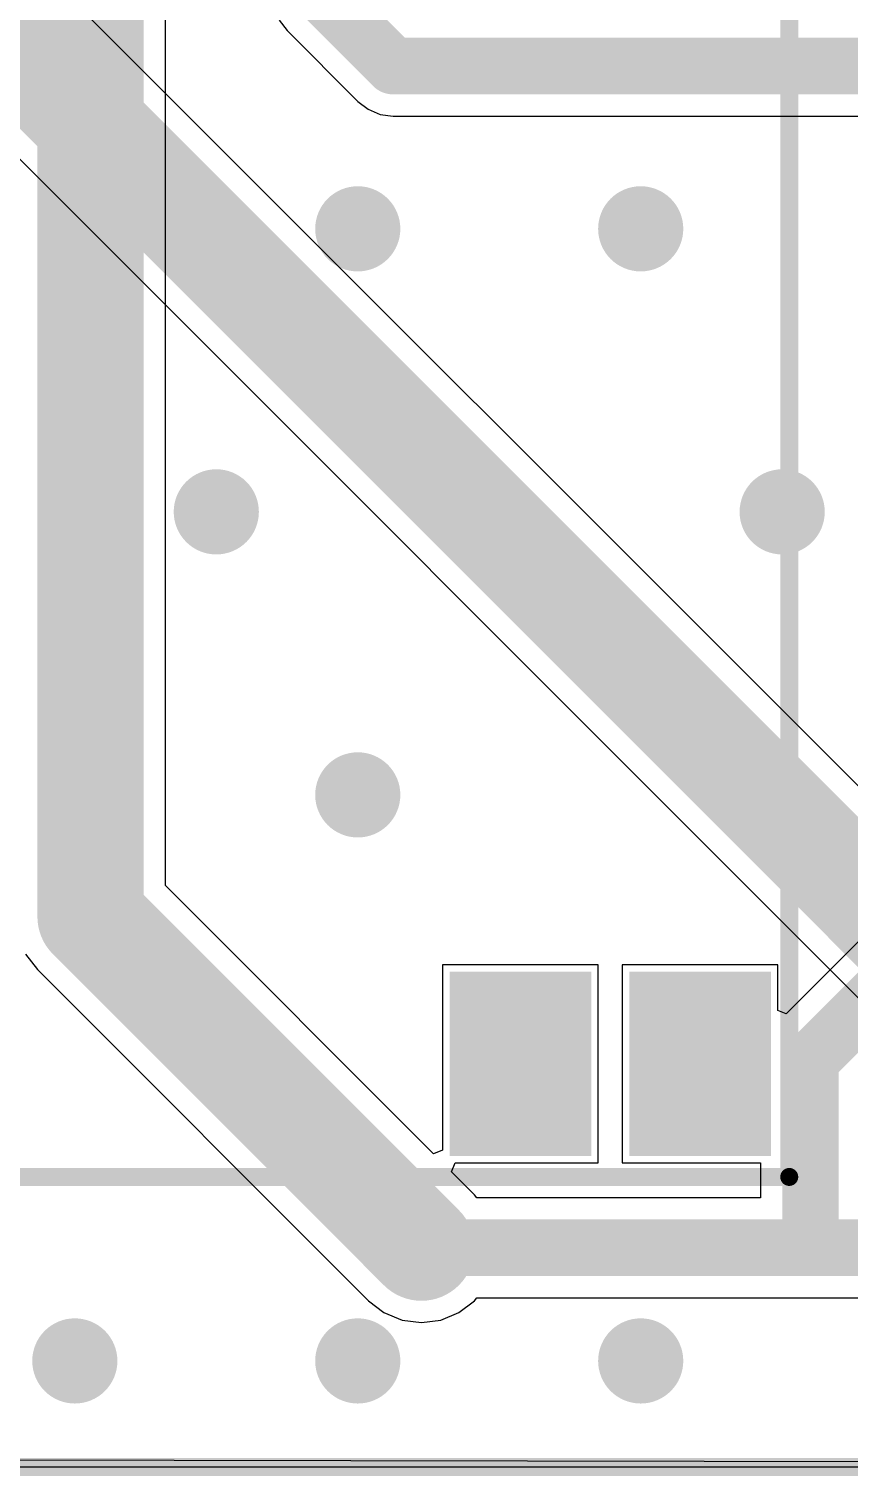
# Model space of a CAD drawing. Header units: millimetres. Extents: x -0.1 to 95.7, y -2.6 to 60.7.
# Drawn here: x 16.95 to 28.55, y -2.63 to 17.83 of the extents above; entities that cross this region are included whole.
import ezdxf

# ---------------------------------------------------------------- set-up
doc = ezdxf.new("R2010")
doc.units = ezdxf.units.MM
for name, color, linetype in [('BottomLayer', 5, 'Continuous'), ('BottomSolder', 6, 'Continuous'), ('Mechanical1', 6, 'Continuous'), ('MultiLayer', 9, 'Continuous'), ('TopLayer', 1, 'Continuous'), ('TopOverlay', 2, 'Continuous'), ('TopPaste', 8, 'Continuous'), ('TopSolder', 216, 'Continuous'), ('ViaHoleLayer', 16, 'Continuous')]:
    doc.layers.add(name, color=color, linetype=linetype)

# ---------------------------------------------------------------- blocks, each defined once
blk = doc.blocks.new('TMR1SM_SMD_26')
at = {"layer": 'TopLayer'}
for points in [[(-17.3, 14.34), (-14.9, 14.34), (-17.3, 16.14), (-14.9, 16.14)], [(-1.2, 14.34), (1.2, 14.34), (-1.2, 16.14), (1.2, 16.14)], [(-17.3, 11.8), (-14.9, 11.8), (-17.3, 13.6), (-14.9, 13.6)], [(-1.2, 11.8), (1.2, 11.8), (-1.2, 13.6), (1.2, 13.6)], [(-1.2, 1.64), (1.2, 1.64), (-1.2, 3.44), (1.2, 3.44)], [(-17.3, -0.9), (-14.9, -0.9), (-17.3, 0.9), (-14.9, 0.9)], [(-1.2, -0.9), (1.2, -0.9), (-1.2, 0.9), (1.2, 0.9)]]:
    blk.add_solid(points, dxfattribs=at)
at = {"layer": 'TopOverlay', "const_width": 0.254}
for points in [[(1.6, 16.5), (-17.7, 16.5)], [(-17.7, -1.3), (-17.7, 16.5)], [(1.6, -1.3), (1.6, 16.5)], [(-17.2, -1.3), (-17.7, -1.3)], [(1.6, -1.3), (-17.2, -1.3)]]:
    blk.add_lwpolyline(points, dxfattribs=at)
at = {"layer": 'TopOverlay', "const_width": 0.127}
for points in [[(-17.764, 16.5, 1), (-17.637, 16.5, 1)], [(-17.764, 16.5, 1), (-17.637, 16.5, 1)], [(1.536, 16.5, 1), (1.663, 16.5, 1)], [(1.536, 16.5, 1), (1.663, 16.5, 1)], [(-17.764, -1.3, 1), (-17.637, -1.3, 1)], [(-17.764, -1.3, 1), (-17.637, -1.3, 1)], [(-17.264, -1.3, 1), (-17.137, -1.3, 1)], [(-17.264, -1.3, 1), (-17.137, -1.3, 1)], [(1.536, -1.3, 1), (1.663, -1.3, 1)], [(1.536, -1.3, 1), (1.663, -1.3, 1)]]:
    blk.add_lwpolyline(points, format="xyb", close=True, dxfattribs=at)
at = {"layer": 'TopPaste'}
for points in [[(-17.3, 14.34), (-14.9, 14.34), (-17.3, 16.14), (-14.9, 16.14)], [(-1.2, 14.34), (1.2, 14.34), (-1.2, 16.14), (1.2, 16.14)], [(-17.3, 11.8), (-14.9, 11.8), (-17.3, 13.6), (-14.9, 13.6)], [(-1.2, 11.8), (1.2, 11.8), (-1.2, 13.6), (1.2, 13.6)], [(-1.2, 1.64), (1.2, 1.64), (-1.2, 3.44), (1.2, 3.44)], [(-17.3, -0.9), (-14.9, -0.9), (-17.3, 0.9), (-14.9, 0.9)], [(-1.2, -0.9), (1.2, -0.9), (-1.2, 0.9), (1.2, 0.9)]]:
    blk.add_solid(points, dxfattribs=at)
at = {"layer": 'TopSolder'}
for points in [[(-17.402, 14.238), (-14.798, 14.238), (-17.402, 16.242), (-14.798, 16.242)], [(-1.302, 14.238), (1.302, 14.238), (-1.302, 16.242), (1.302, 16.242)], [(-17.402, 11.698), (-14.798, 11.698), (-17.402, 13.702), (-14.798, 13.702)], [(-1.302, 11.698), (1.302, 11.698), (-1.302, 13.702), (1.302, 13.702)], [(-1.302, 1.538), (1.302, 1.538), (-1.302, 3.542), (1.302, 3.542)], [(-17.402, -1.002), (-14.798, -1.002), (-17.402, 1.002), (-14.798, 1.002)], [(-1.302, -1.002), (1.302, -1.002), (-1.302, 1.002), (1.302, 1.002)]]:
    blk.add_solid(points, dxfattribs=at)

msp = doc.modelspace()

# ---------------------------------------------------------------- linework, layer by layer
at = {"layer": 'BottomLayer'}
for p, q in [((30.239, 5.559), (8.259, 27.539)), ((7.272, 25.531), (28.748, 4.054)), ((20.489, 17.947), (20.601, 17.801)), ((20.601, 17.801), (21.601, 16.801)), ((21.601, 16.801), (21.747, 16.689)), ((21.747, 16.689), (21.917, 16.618)), ((21.917, 16.618), (22.1, 16.594)), ((22.1, 16.594), (42.408, 16.594)), ((68.694, -2.5), (5, -2.5))]:
    msp.add_line(p, q, dxfattribs=at)
for points, const_width in [([(7.2, 27.1), (29.7, 4.6)], 1.5), ([(21.1, 18.3), (22.1, 17.3)], 0.8), ([(22.1, 17.3), (42.7, 17.3)], 0.8)]:
    msp.add_lwpolyline(points, dxfattribs=dict(at, const_width=const_width))
for points, const_width in [([(21.9, 17.3, 1), (22.3, 17.3, 1)], 0.4), ([(21.9, 17.3, 1), (22.3, 17.3, 1)], 0.4), ([(21.35, 15, 1), (21.85, 15, 1)], 0.5), ([(25.35, 15, 1), (25.85, 15, 1)], 0.5), ([(19.35, 11, 1), (19.85, 11, 1)], 0.5), ([(27.35, 11, 1), (27.85, 11, 1)], 0.5), ([(21.35, 7, 1), (21.85, 7, 1)], 0.5), ([(17.35, -1, 1), (17.85, -1, 1)], 0.5), ([(21.35, -1, 1), (21.85, -1, 1)], 0.5), ([(25.35, -1, 1), (25.85, -1, 1)], 0.5)]:
    msp.add_lwpolyline(points, format="xyb", close=True, dxfattribs=dict(at, const_width=const_width))
at = {"layer": 'BottomSolder', "const_width": 0.602}
for points in [[(21.299, 15, 1), (21.901, 15, 1)], [(25.299, 15, 1), (25.901, 15, 1)], [(19.299, 11, 1), (19.901, 11, 1)], [(27.299, 11, 1), (27.901, 11, 1)], [(21.299, 7, 1), (21.901, 7, 1)], [(17.299, -1, 1), (17.901, -1, 1)], [(21.299, -1, 1), (21.901, -1, 1)], [(25.299, -1, 1), (25.901, -1, 1)]]:
    msp.add_lwpolyline(points, format="xyb", close=True, dxfattribs=at)
at = {"layer": 'Mechanical1', "const_width": 0.254}
msp.add_lwpolyline([(5.1, -2.5), (90.1, -2.5)], dxfattribs=at)
at = {"layer": 'MultiLayer', "const_width": 0.5}
for points in [[(21.35, 15, 1), (21.85, 15, 1)], [(25.35, 15, 1), (25.85, 15, 1)], [(19.35, 11, 1), (19.85, 11, 1)], [(27.35, 11, 1), (27.85, 11, 1)], [(21.35, 7, 1), (21.85, 7, 1)], [(17.35, -1, 1), (17.85, -1, 1)], [(21.35, -1, 1), (21.85, -1, 1)], [(25.35, -1, 1), (25.85, -1, 1)]]:
    msp.add_lwpolyline(points, format="xyb", close=True, dxfattribs=at)
at = {"layer": 'TopLayer'}
for p, q in [((18.88, 5.717), (18.88, 29.161)), ((22.673, 1.925), (18.88, 5.717)), ((28.751, 4.999), (27.657, 3.906)), ((16.904, 4.749), (17.072, 4.53)), ((17.072, 4.53), (21.751, -0.149)), ((25, 4.6), (22.8, 4.6)), ((22.8, 4.6), (22.8, 1.977)), ((25, 1.8), (25, 4.6)), ((27.54, 4.6), (25.34, 4.6)), ((25.34, 4.6), (25.34, 1.8)), ((27.54, 3.954), (27.54, 4.6)), ((27.657, 3.906), (27.54, 3.954)), ((22.8, 1.977), (22.673, 1.925)), ((22.925, 1.673), (22.977, 1.8)), ((23.249, 1.349), (22.925, 1.673)), ((22.977, 1.8), (25, 1.8)), ((25.34, 1.8), (27.294, 1.8)), ((27.294, 1.8), (27.294, 1.306)), ((23.282, 1.306), (23.249, 1.349)), ((27.294, 1.306), (23.282, 1.306)), ((21.751, -0.149), (21.97, -0.317)), ((23.03, -0.317), (23.249, -0.149)), ((23.249, -0.149), (23.282, -0.106)), ((23.282, -0.106), (29.194, -0.106)), ((21.97, -0.317), (22.226, -0.423)), ((22.774, -0.423), (23.03, -0.317)), ((22.226, -0.423), (22.5, -0.459)), ((22.5, -0.459), (22.774, -0.423)), ((68.584, -2.499), (3.905, -2.379))]:
    msp.add_line(p, q, dxfattribs=at)
for points, const_width in [([(17.821, 5.279), (17.821, 29.6)], 1.5), ([(17.821, 5.279), (22.5, 0.6)], 1.5), ([(28, 3.25), (29.25, 4.5)], 0.8), ([(28, 0.6), (28, 3.25)], 0.8), ([(22.5, 0.6), (28, 0.6)], 0.8), ([(28, 0.6), (29.9, 0.6)], 0.8)]:
    msp.add_lwpolyline(points, dxfattribs=dict(at, const_width=const_width))
for points, const_width in [([(21.35, 15, 1), (21.85, 15, 1)], 0.5), ([(25.35, 15, 1), (25.85, 15, 1)], 0.5), ([(19.35, 11, 1), (19.85, 11, 1)], 0.5), ([(27.35, 11, 1), (27.85, 11, 1)], 0.5), ([(21.35, 7, 1), (21.85, 7, 1)], 0.5), ([(17.446, 5.279, 1), (18.196, 5.279, 1)], 0.75), ([(17.446, 5.279, 1), (18.196, 5.279, 1)], 0.75), ([(27.8, 3.25, 1), (28.2, 3.25, 1)], 0.4), ([(27.8, 3.25, 1), (28.2, 3.25, 1)], 0.4), ([(22.125, 0.6, 1), (22.875, 0.6, 1)], 0.75), ([(22.3, 0.6, 1), (22.7, 0.6, 1)], 0.4), ([(27.8, 0.6, 1), (28.2, 0.6, 1)], 0.4), ([(27.8, 0.6, 1), (28.2, 0.6, 1)], 0.4), ([(27.8, 0.6, 1), (28.2, 0.6, 1)], 0.4), ([(17.35, -1, 1), (17.85, -1, 1)], 0.5), ([(21.35, -1, 1), (21.85, -1, 1)], 0.5), ([(25.35, -1, 1), (25.85, -1, 1)], 0.5)]:
    msp.add_lwpolyline(points, format="xyb", close=True, dxfattribs=dict(at, const_width=const_width))
at = {"layer": 'TopSolder', "const_width": 0.602}
for points in [[(21.299, 15, 1), (21.901, 15, 1)], [(25.299, 15, 1), (25.901, 15, 1)], [(19.299, 11, 1), (19.901, 11, 1)], [(27.299, 11, 1), (27.901, 11, 1)], [(21.299, 7, 1), (21.901, 7, 1)], [(17.299, -1, 1), (17.901, -1, 1)], [(21.299, -1, 1), (21.901, -1, 1)], [(25.299, -1, 1), (25.901, -1, 1)]]:
    msp.add_lwpolyline(points, format="xyb", close=True, dxfattribs=at)
at = {"layer": 'ViaHoleLayer', "const_width": 0.3}
for points in [[(21.45, 15, 1), (21.75, 15, 1)], [(25.45, 15, 1), (25.75, 15, 1)], [(19.45, 11, 1), (19.75, 11, 1)], [(27.45, 11, 1), (27.75, 11, 1)], [(21.45, 7, 1), (21.75, 7, 1)], [(17.45, -1, 1), (17.75, -1, 1)], [(21.45, -1, 1), (21.75, -1, 1)], [(25.45, -1, 1), (25.75, -1, 1)]]:
    msp.add_lwpolyline(points, format="xyb", close=True, dxfattribs=at)

# ---------------------------------------------------------------- block references
at = {"rotation": 270}
msp.add_blockref('TMR1SM_SMD_26', (11.2, 3.2), dxfattribs=at)

doc.saveas('drawing.dxf')
